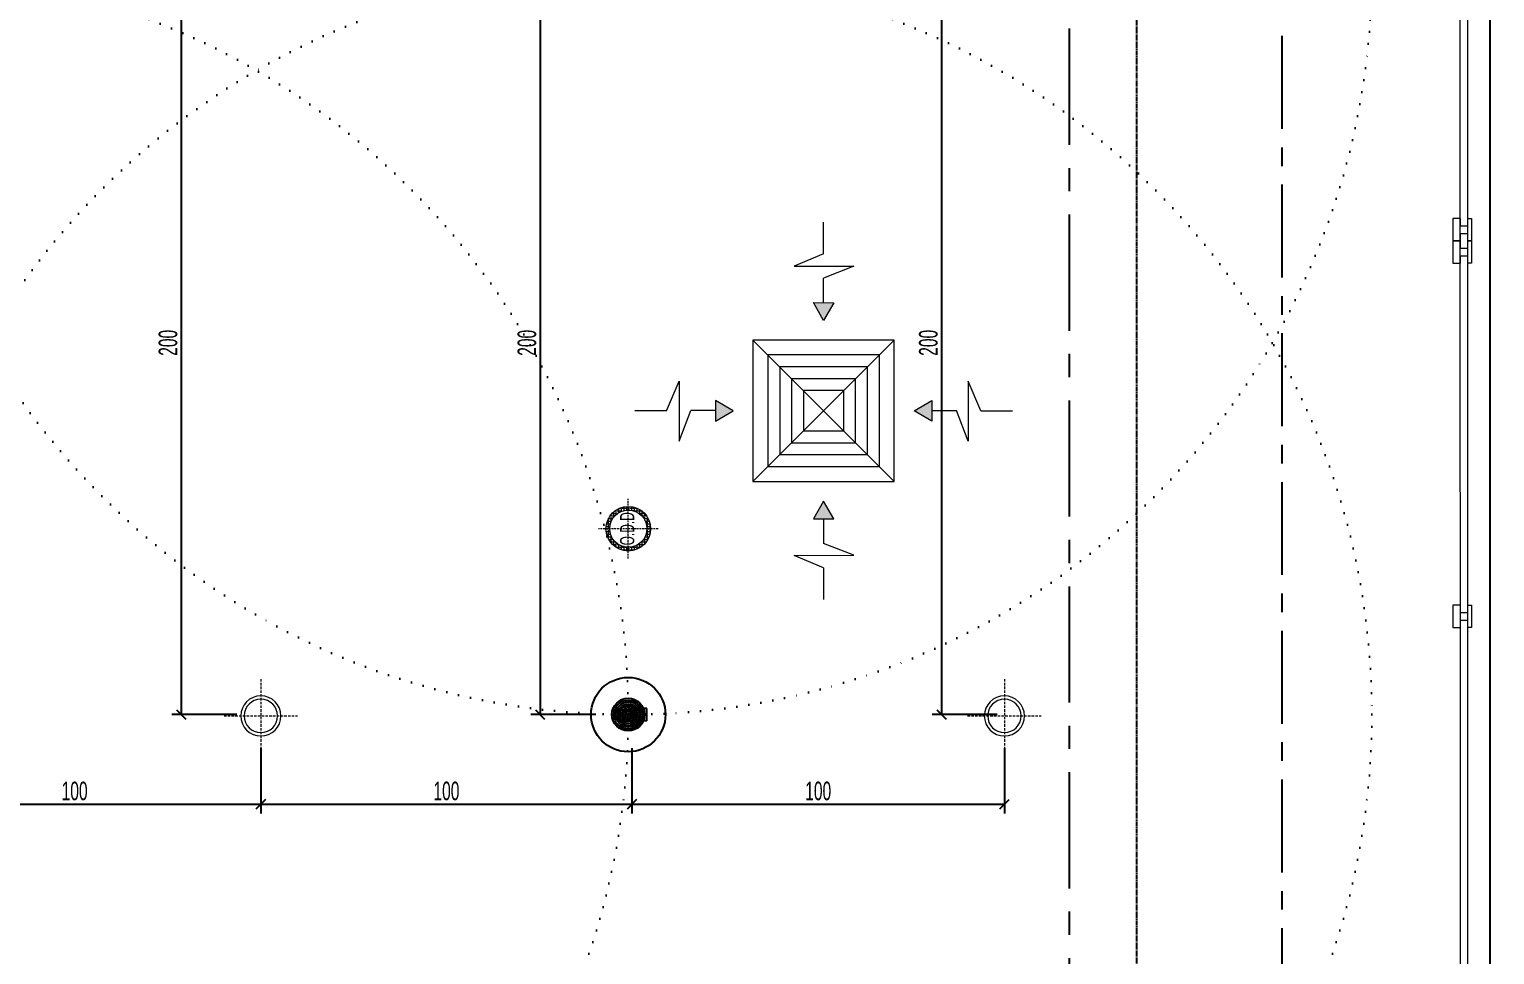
# Model space of a CAD drawing. Header units: millimetres. Extents: x 933584 to 974011, y 4545988 to 4553664.
# Drawn here: x 951100.9 to 951495.1, y 4551948.3 to 4552197.2 of the extents above; entities that cross this region are included whole.
import ezdxf

# ---------------------------------------------------------------- set-up
doc = ezdxf.new("R2010")
doc.units = ezdxf.units.MM
doc.header["$PDMODE"] = 35
for name, pattern in [('( Hidden )', [0.375, 0.25, -0.125]), ('568_AVN_KES_01$0$HIDDEN', [0.375, 0.25, -0.125]), ('CENTER', [2, 1.25, -0.25, 0.25, -0.25]), ('DOT2', [3.175, 0, -3.175])]:
    doc.linetypes.add(name, pattern=pattern)
doc.layers.get('0').update_dxf_attribs({"color": 255})
doc.layers.get('Defpoints').update_dxf_attribs({"color": 8})
for name, color, linetype in [('0-CSX-CXS_20', 14, 'CENTER'), ('0-DMS-50', 143, 'Continuous'), ('0-HSL-HTC_200', 1, 'Continuous'), ('0-LNS-SLN', 6, 'Continuous'), ('0-LNS-SPL', 13, '568_AVN_KES_01$0$HIDDEN'), ('_MSMEP_YT_SPRİNKLER-Details', 7, 'Continuous'), ('_MSMEP_YT_SPRİNKLER-Edge', 7, 'Continuous')]:
    doc.layers.add(name, color=color, linetype=linetype)
for name, color, linetype, lineweight in [('0-ONK-YANGIN DEDEKTÖRÜ', 4, 'Continuous', 5), ('12-ONK_AYDINLATMA', 1, 'Continuous', 5), ('3-OPN-WDR', 4, 'Continuous', 18), ('_MSMEP_HT_EMİŞ_EKİPMANLARI', 183, 'Continuous', 18), ('_MSMEP_YT_SPRİNKLER', 1, 'Continuous', 30)]:
    doc.layers.add(name, color=color, linetype=linetype, lineweight=lineweight)
doc.styles.add('dim_romans_50', font='swissl.ttf', dxfattribs={"width": 0.6, "height": 5})
doc.dimstyles.new('ONK_dim 1_50', dxfattribs={"dimscale": 5, "dimtxt": 4, "dimasz": 0.5, "dimexe": 0.5, "dimexo": 0.5, "dimgap": 0.2, "dimtad": 1, "dimdec": 1, "dimrnd": 0.5, "dimzin": 9, "dimtxsty": 'dim_romans_50', "dimblk": 'OBLIQUE', "dimcen": 1, "dimclre": 256, "dimclrt": 256, "dimazin": 2, "dimtfac": 1, "dimtdec": 1, "dimtix": 1, "dimtmove": 2, "dimatfit": 3, "dimldrblk": 'OBLIQUE', "dimfxl": 3, "dimfxlon": 1, "dimarcsym": 0})

# ---------------------------------------------------------------- blocks, each defined once
blk = doc.blocks.new('ZVBXZDVB')
at = {"layer": '0-CSX-CXS_20', "ltscale": 20}
blk.add_lwpolyline([(934637.85, 4552835.4), (934637.85, 4551518.59)], dxfattribs=at)
blk = doc.blocks.new('XVBZDVBZDVB')
at = {"layer": '3-OPN-WDR'}
for p, q in [((934681.85, 4553286.61), (934681.84, 4553740.25)), ((934683.85, 4553289.61), (934683.85, 4553740.25))]:
    blk.add_line(p, q, dxfattribs=at)
for points in [[(934679.85, 4553640.25), (934681.85, 4553640.25), (934681.85, 4553642.25), (934683.85, 4553642.25), (934683.85, 4553644.25), (934681.85, 4553644.25), (934681.85, 4553646.25), (934679.85, 4553646.25), (934679.85, 4553640.25)], [(934679.85, 4553634.25), (934681.85, 4553634.25), (934681.85, 4553636.25), (934683.85, 4553636.25), (934683.85, 4553638.25), (934681.85, 4553638.25), (934681.85, 4553640.25), (934679.85, 4553640.25), (934679.85, 4553634.25)], [(934679.85, 4553536.25), (934681.85, 4553536.25), (934681.85, 4553538.25), (934683.85, 4553538.25), (934683.85, 4553540.25), (934681.85, 4553540.25), (934681.85, 4553542.25), (934679.85, 4553542.25), (934679.85, 4553536.25)]]:
    blk.add_lwpolyline(points, dxfattribs=at)
for points in [[(934683.85, 4553640.25), (934683.85, 4553646.25), (934684.85, 4553646.25), (934684.85, 4553640.25)], [(934683.85, 4553634.25), (934683.85, 4553640.25), (934684.85, 4553640.25), (934684.85, 4553634.25)], [(934683.85, 4553536.25), (934683.85, 4553542.25), (934684.85, 4553542.25), (934684.85, 4553536.25)]]:
    blk.add_lwpolyline(points, close=True, dxfattribs=at)
blk = doc.blocks.new('*U1486')
at = {"layer": '_MSMEP_YT_SPRİNKLER-Details', "color": 1, "linetype": 'Continuous', "lineweight": -3}
for p, q in [((24500, 73133.6), (24491, 73133.6)), ((24491, 73133.6), (24497, 73133.6)), ((24500, 73133.6), (24491, 73133.6)), ((24491, 73133.6), (24497, 73133.6)), ((24497, 73133.6), (24497, 73133.6)), ((24497, 73133.6), (24503, 73133.6)), ((24497, 73133.6), (24497, 73133.6)), ((24497, 73133.6), (24503, 73133.6)), ((24509, 73133.6), (24500, 73133.6)), ((24509, 73133.6), (24500, 73133.6)), ((24503, 73133.6), (24503, 73133.6)), ((24503, 73133.6), (24509, 73133.6)), ((24503, 73133.6), (24503, 73133.6)), ((24503, 73133.6), (24509, 73133.6))]:
    blk.add_line(p, q, dxfattribs=at)
blk.add_circle((24500, 73133.6), 10, dxfattribs=at)
for major_axis in [(0, 100), (0, 43.9), (0, 38.9), (0, 33.9), (0, 28.9), (0, 23.9), (0, 18.9), (0, 13.9), (0, 8.95), (0, 3.95)]:
    blk.add_ellipse((24500, 73133.6), major_axis=major_axis, ratio=1, start_param=-1.570796, end_param=4.712389, dxfattribs=at)
blk = doc.blocks.new('*U1487')
at = {"layer": '_MSMEP_YT_SPRİNKLER-Details', "color": 7, "linetype": 'Continuous', "lineweight": -3}
blk.add_line((24500, 73133.6), (24500, 73133.6), dxfattribs=at)
blk = doc.blocks.new('*U1488')
at = {"layer": '_MSMEP_YT_SPRİNKLER-Edge', "color": 1, "linetype": 'Continuous', "lineweight": -3}
for p, q in [((24549.5, 73150.1), (24500, 73150.1)), ((24549.5, 73117.1), (24500, 73117.1)), ((24549.5, 73117.1), (24549.5, 73150.1))]:
    blk.add_line(p, q, dxfattribs=at)
blk = doc.blocks.new('YANGIN DEDEKTÖRÜ 1')
at = {"ltscale": 0.5}
h = blk.add_hatch(dxfattribs=at)
h.set_pattern_fill('ANGLE', color=256, scale=0.1)
h.set_pattern_definition([(0, (20756.2821, -51249.2567), (0, 0.6985), [0.508, -0.1905]), (90, (20756.2821, -51249.2567), (-0.6985, 4e-17), [0.508, -0.1905])])
edge = h.paths.add_edge_path(flags=17)
edge.add_arc((34913.45, -137395.48), 5, 0, 360)
edge = h.paths.add_edge_path()
edge.add_arc((34913.45, -137395.48), 6, 0, 360)
at = {"linetype": '( Hidden )', "ltscale": 2}
for points in [[(34913.45, -137403.48), (34913.45, -137387.48)], [(34905.45, -137395.48), (34921.45, -137395.48)]]:
    blk.add_lwpolyline(points, dxfattribs=at)
for radius in [6, 5]:
    blk.add_circle((34913.45, -137395.48), radius)
at = {"insert": (34908.97, -137393.26), "char_height": 3.832, "attachment_point": 1, "style": 'dim_romans_50'}
blk.add_mtext_dynamic_manual_height_columns('O.D.D.', width=12.8736, gutter_width=18.14, heights=[0], dxfattribs=at)
blk = doc.blocks.new('12 lik sıva üstü aydınlatma')
at = {"linetype": '( Hidden )', "ltscale": 3}
for points in [[(5935.81, -154395.28), (5935.81, -154417.28)], [(5924.81, -154406.28), (5946.81, -154406.28)]]:
    blk.add_lwpolyline(points, dxfattribs=at)
for radius in [6, 5]:
    blk.add_circle((5935.81, -154406.28), radius)
blk = doc.blocks.new('FVGDVG')
at = {"layer": '_MSMEP_HT_EMİŞ_EKİPMANLARI', "color": 7, "ltscale": 20}
for p, q in [((947765.3, 4552506.9), (947765.4, 4552591.8)), ((947765.3, 4552506.9), (947686.3, 4552473.2)), ((947686.3, 4552473.2), (947846.9, 4552473)), ((947846.9, 4552473), (947765.2, 4552441.3)), ((947765.1, 4552375.2), (947765.2, 4552441.3)), ((947342.8, 4552084.7), (947376.5, 4552163.7)), ((947376.5, 4552163.7), (947376.7, 4552003.1)), ((948154.5, 4552163.7), (948154.2, 4552003.1)), ((948188.2, 4552084.7), (948154.5, 4552163.7)), ((947342.8, 4552084.7), (947257.9, 4552084.6)), ((947376.7, 4552003.1), (947408.5, 4552084.8)), ((947474.5, 4552084.9), (947408.5, 4552084.8)), ((948056.5, 4552084.9), (948122.5, 4552084.8)), ((948154.2, 4552003.1), (948122.5, 4552084.8)), ((948188.2, 4552084.7), (948273.1, 4552084.6)), ((947765.1, 4551793.5), (947765.2, 4551727.5)), ((947846.9, 4551695.8), (947765.2, 4551727.5)), ((947686.3, 4551695.5), (947846.9, 4551695.8)), ((947765.3, 4551661.8), (947686.3, 4551695.5)), ((947765.3, 4551661.8), (947765.4, 4551576.9))]:
    blk.add_line(p, q, dxfattribs=at)
at = {"layer": '_MSMEP_HT_EMİŞ_EKİPMANLARI', "color": 253, "lineweight": 0, "ltscale": 10}
for p, q in [((947575.4, 4551894.6), (947955.4, 4552274.6)), ((947955.4, 4551894.6), (947575.4, 4552274.6))]:
    blk.add_line(p, q, dxfattribs=at)
at = {"layer": '_MSMEP_HT_EMİŞ_EKİPMANLARI', "color": 7, "ltscale": 20}
for points in [[(947737.9, 4552375.3), (947793.1, 4552375.2), (947765.4, 4552327.4)], [(947474.4, 4552112.1), (947474.5, 4552056.9), (947522.3, 4552084.6)], [(948056.5, 4552112.1), (948056.5, 4552056.9), (948008.7, 4552084.6)], [(947737.9, 4551793.5), (947793.1, 4551793.6), (947765.4, 4551841.3)]]:
    blk.add_lwpolyline(points, close=True, dxfattribs=at)
at = {"layer": '_MSMEP_HT_EMİŞ_EKİPMANLARI', "ltscale": 10}
for points in [[(947575.4, 4551894.6), (947955.4, 4551894.6), (947955.4, 4552274.6), (947575.4, 4552274.6)], [(947615.4, 4551934.6), (947915.4, 4551934.6), (947915.4, 4552234.6), (947615.4, 4552234.6)]]:
    blk.add_lwpolyline(points, close=True, dxfattribs=at)
at = {"layer": '_MSMEP_HT_EMİŞ_EKİPMANLARI', "color": 253, "lineweight": 0, "ltscale": 10}
for points in [[(947647.4, 4551966.6), (947883.4, 4551966.6), (947883.4, 4552202.6), (947647.4, 4552202.6)], [(947679.4, 4551998.6), (947851.4, 4551998.6), (947851.4, 4552170.6), (947679.4, 4552170.6)], [(947711.4, 4552030.6), (947819.4, 4552030.6), (947819.4, 4552138.6), (947711.4, 4552138.6)]]:
    blk.add_lwpolyline(points, close=True, dxfattribs=at)
at = {"layer": '_MSMEP_HT_EMİŞ_EKİPMANLARI', "color": 7, "ltscale": 20}
for points in [[(947793.1, 4552375.2), (947765.4, 4552327.4), (947737.9, 4552375.3), (947765.4, 4552327.4)], [(947765.4, 4552327.4), (947737.9, 4552375.3), (947793.1, 4552375.2), (947765.4, 4552327.4)], [(947474.5, 4552056.9), (947522.3, 4552084.6), (947474.4, 4552112.1), (947522.3, 4552084.6)], [(947522.3, 4552084.6), (947474.4, 4552112.1), (947474.5, 4552056.9), (947522.3, 4552084.6)], [(948056.5, 4552056.9), (948008.7, 4552084.6), (948056.5, 4552112.1), (948008.7, 4552084.6)], [(948008.7, 4552084.6), (948056.5, 4552112.1), (948056.5, 4552056.9), (948008.7, 4552084.6)], [(947793.1, 4551793.6), (947765.4, 4551841.3), (947737.9, 4551793.5), (947765.4, 4551841.3)], [(947765.4, 4551841.3), (947737.9, 4551793.5), (947793.1, 4551793.6), (947765.4, 4551841.3)]]:
    blk.add_solid(points, dxfattribs=at)
blk = doc.blocks.new('_Oblique')
at = {"color": 0, "linetype": 'ByBlock', "lineweight": -2}
blk.add_line((-0.5, -0.5), (0.5, 0.5), dxfattribs=at)
blk = doc.blocks.new('*D1720')
at = {"layer": '0-DMS-50', "lineweight": -2}
for p, q in [((951063.04, 4552003.78), (951063.04, 4551986.28)), ((951163.21, 4552003.78), (951163.21, 4551986.28))]:
    blk.add_line(p, q, dxfattribs=at)
at = {"layer": '0-DMS-50', "color": 0, "lineweight": -2}
blk.add_line((951063.04, 4551988.78), (951163.21, 4551988.78), dxfattribs=at)
at = {"layer": 'Defpoints', "color": 0}
for p in [(951063.04, 4552014.26), (951163.21, 4552014.02), (951163.21, 4551988.78)]:
    blk.add_point(p, dxfattribs=at)
at = {"layer": '0-DMS-50', "color": 0, "linetype": 'ByBlock', "lineweight": -2, "xscale": 2.5, "yscale": 2.5, "zscale": 2.5, "rotation": 180}
blk.add_blockref('_Oblique', (951063.04, 4551988.78), dxfattribs=at)
at = {"layer": '0-DMS-50', "color": 0, "linetype": 'ByBlock', "lineweight": -2, "xscale": 2.5, "yscale": 2.5, "zscale": 2.5}
blk.add_blockref('_Oblique', (951163.21, 4551988.78), dxfattribs=at)
at = {"layer": '0-DMS-50', "insert": (951113.12, 4551992.28), "char_height": 5, "attachment_point": 5, "style": 'dim_romans_50'}
blk.add_mtext('100', dxfattribs=at)
blk = doc.blocks.new('*D1721')
at = {"layer": '0-DMS-50', "lineweight": -2}
for p, q in [((951163.21, 4552003.78), (951163.21, 4551986.28)), ((951263.04, 4552003.78), (951263.04, 4551986.28))]:
    blk.add_line(p, q, dxfattribs=at)
at = {"layer": '0-DMS-50', "color": 0, "lineweight": -2}
blk.add_line((951163.21, 4551988.78), (951263.04, 4551988.78), dxfattribs=at)
at = {"layer": 'Defpoints', "color": 0}
for p in [(951163.21, 4552014.02), (951263.04, 4552014.38), (951263.04, 4551988.78)]:
    blk.add_point(p, dxfattribs=at)
at = {"layer": '0-DMS-50', "color": 0, "linetype": 'ByBlock', "lineweight": -2, "xscale": 2.5, "yscale": 2.5, "zscale": 2.5, "rotation": 180}
blk.add_blockref('_Oblique', (951163.21, 4551988.78), dxfattribs=at)
at = {"layer": '0-DMS-50', "color": 0, "linetype": 'ByBlock', "lineweight": -2, "xscale": 2.5, "yscale": 2.5, "zscale": 2.5}
blk.add_blockref('_Oblique', (951263.04, 4551988.78), dxfattribs=at)
at = {"layer": '0-DMS-50', "insert": (951213.13, 4551992.28), "char_height": 5, "attachment_point": 5, "style": 'dim_romans_50'}
blk.add_mtext('100', dxfattribs=at)
blk = doc.blocks.new('*D1722')
at = {"layer": '0-DMS-50', "lineweight": -2}
for p, q in [((951263.04, 4552003.78), (951263.04, 4551986.28)), ((951363.21, 4552003.78), (951363.21, 4551986.28))]:
    blk.add_line(p, q, dxfattribs=at)
at = {"layer": '0-DMS-50', "color": 0, "lineweight": -2}
blk.add_line((951263.04, 4551988.78), (951363.21, 4551988.78), dxfattribs=at)
at = {"layer": 'Defpoints', "color": 0}
for p in [(951263.04, 4552014.38), (951363.21, 4552014.38), (951363.21, 4551988.78)]:
    blk.add_point(p, dxfattribs=at)
at = {"layer": '0-DMS-50', "color": 0, "linetype": 'ByBlock', "lineweight": -2, "xscale": 2.5, "yscale": 2.5, "zscale": 2.5, "rotation": 180}
blk.add_blockref('_Oblique', (951263.04, 4551988.78), dxfattribs=at)
at = {"layer": '0-DMS-50', "color": 0, "linetype": 'ByBlock', "lineweight": -2, "xscale": 2.5, "yscale": 2.5, "zscale": 2.5}
blk.add_blockref('_Oblique', (951363.21, 4551988.78), dxfattribs=at)
at = {"layer": '0-DMS-50', "insert": (951313.13, 4551992.28), "char_height": 5, "attachment_point": 5, "style": 'dim_romans_50'}
blk.add_mtext('100', dxfattribs=at)
blk = doc.blocks.new('*D1730')
at = {"layer": '0-DMS-50', "lineweight": -2}
for p, q in [((951156.76, 4552212.85), (951139.26, 4552212.85)), ((951156.76, 4552012.85), (951139.26, 4552012.85))]:
    blk.add_line(p, q, dxfattribs=at)
at = {"layer": '0-DMS-50', "color": 0, "lineweight": -2}
blk.add_line((951141.76, 4552212.85), (951141.76, 4552012.85), dxfattribs=at)
at = {"layer": 'Defpoints', "color": 0}
for p in [(951164.03, 4552212.85), (951141.76, 4552012.85), (951164.03, 4552012.85)]:
    blk.add_point(p, dxfattribs=at)
at = {"layer": '0-DMS-50', "color": 0, "linetype": 'ByBlock', "lineweight": -2, "xscale": 2.5, "yscale": 2.5, "zscale": 2.5}
for p, rotation in [((951141.76, 4552212.85), 90), ((951141.76, 4552012.85), 270)]:
    blk.add_blockref('_Oblique', p, dxfattribs=dict(at, rotation=rotation))
at = {"layer": '0-DMS-50', "insert": (951138.26, 4552112.85), "char_height": 5, "attachment_point": 5, "rotation": 90, "style": 'dim_romans_50'}
blk.add_mtext('200', dxfattribs=at)
blk = doc.blocks.new('*D1732')
at = {"layer": '0-DMS-50', "lineweight": -2}
for p, q in [((951253.3, 4552212.85), (951235.8, 4552212.85)), ((951253.3, 4552012.85), (951235.8, 4552012.85))]:
    blk.add_line(p, q, dxfattribs=at)
at = {"layer": '0-DMS-50', "color": 0, "lineweight": -2}
blk.add_line((951238.3, 4552212.85), (951238.3, 4552012.85), dxfattribs=at)
at = {"layer": 'Defpoints', "color": 0}
for p in [(951260.57, 4552212.85), (951238.3, 4552012.85), (951260.57, 4552012.85)]:
    blk.add_point(p, dxfattribs=at)
at = {"layer": '0-DMS-50', "color": 0, "linetype": 'ByBlock', "lineweight": -2, "xscale": 2.5, "yscale": 2.5, "zscale": 2.5}
for p, rotation in [((951238.3, 4552212.85), 90), ((951238.3, 4552012.85), 270)]:
    blk.add_blockref('_Oblique', p, dxfattribs=dict(at, rotation=rotation))
at = {"layer": '0-DMS-50', "insert": (951234.8, 4552112.85), "char_height": 5, "attachment_point": 5, "rotation": 90, "style": 'dim_romans_50'}
blk.add_mtext('200', dxfattribs=at)
blk = doc.blocks.new('*D1734')
at = {"layer": '0-DMS-50', "lineweight": -2}
for p, q in [((951361.27, 4552212.85), (951343.77, 4552212.85)), ((951361.27, 4552012.85), (951343.77, 4552012.85))]:
    blk.add_line(p, q, dxfattribs=at)
at = {"layer": '0-DMS-50', "color": 0, "lineweight": -2}
blk.add_line((951346.27, 4552212.85), (951346.27, 4552012.85), dxfattribs=at)
at = {"layer": 'Defpoints', "color": 0}
for p in [(951368.54, 4552212.85), (951346.27, 4552012.85), (951368.54, 4552012.85)]:
    blk.add_point(p, dxfattribs=at)
at = {"layer": '0-DMS-50', "color": 0, "linetype": 'ByBlock', "lineweight": -2, "xscale": 2.5, "yscale": 2.5, "zscale": 2.5}
for p, rotation in [((951346.27, 4552212.85), 90), ((951346.27, 4552012.85), 270)]:
    blk.add_blockref('_Oblique', p, dxfattribs=dict(at, rotation=rotation))
at = {"layer": '0-DMS-50', "insert": (951342.77, 4552112.85), "char_height": 5, "attachment_point": 5, "rotation": 90, "style": 'dim_romans_50'}
blk.add_mtext('200', dxfattribs=at)
blk = doc.blocks.new('CXVBXCBXCB')
at = {"linetype": 'CENTER', "ltscale": 25}
blk.add_lwpolyline([(936604.05, 4552635.39), (936604.05, 4551251.6)], dxfattribs=at)

msp = doc.modelspace()

# ---------------------------------------------------------------- linework, layer by layer
at = {"layer": '0-HSL-HTC_200', "color": 8}
msp.add_lwpolyline([(951973.84, 4552835.4), (951973.84, 4551375.4), (950614.32, 4551375.4), (951246.51, 4551776.16), (951493.85, 4551684.96), (951493.85, 4552835.4), (951973.84, 4552835.4)], close=True, dxfattribs=at)
at = {"layer": '0-LNS-SPL'}
msp.add_lwpolyline([(951398.85, 4551792.61), (951398.85, 4552482.75)], dxfattribs=at)
at = {"layer": '_MSMEP_YT_SPRİNKLER', "linetype": 'DOT2'}
for centre in [(951262.04, 4552212.85), (951062.04, 4552012.85), (951262.04, 4552012.85)]:
    msp.add_circle(centre, 200, dxfattribs=at)

# ---------------------------------------------------------------- block references
for name, p in [('XVBZDVBZDVB', (16804, -1500)), ('CXVBXCBXCB', (14776.62, 161.96))]:
    msp.add_blockref(name, p)
at = {"layer": '0-LNS-SLN'}
msp.add_blockref('ZVBXZDVB', (16800, 0), dxfattribs=at)
at = {"layer": '0-LNS-SPL', "xscale": 0.1, "yscale": 0.1, "zscale": 0.1}
msp.add_blockref('FVGDVG', (856538.04, 4096886.12), dxfattribs=at)
at = {"layer": '0-ONK-YANGIN DEDEKTÖRÜ', "rotation": 90}
msp.add_blockref('YANGIN DEDEKTÖRÜ 1', (813866.56, 4517149.4), dxfattribs=at)
at = {"layer": '12-ONK_AYDINLATMA', "linetype": 'Continuous', "ltscale": 0.07, "xscale": -0.9, "yscale": 0.9, "zscale": 0.9, "rotation": 89.9999999999999}
for p in [(812197.56, 4557354.73), (812397.56, 4557354.73)]:
    msp.add_blockref('12 lik sıva üstü aydınlatma', p, dxfattribs=at)
at = {"layer": '_MSMEP_YT_SPRİNKLER', "xscale": 0.1, "yscale": 0.1, "zscale": 0.1}
for name in ['*U1486', '*U1488', '*U1487']:
    msp.add_blockref(name, (948812.04, 4544699.49), dxfattribs=at)

# ---------------------------------------------------------------- dimensions: what is measured, and where the dimension line sits
at = {"layer": '0-DMS-50'}
for base, p1, p2, angle, picture, middle in [((951141.76, 4552012.85), (951164.03, 4552212.85), (951164.03, 4552012.85), 90, '*D1730', (951138.26, 4552112.85)), ((951238.3, 4552012.85), (951260.57, 4552212.85), (951260.57, 4552012.85), 90, '*D1732', (951234.8, 4552112.85)), ((951346.27, 4552012.85), (951368.54, 4552212.85), (951368.54, 4552012.85), 90, '*D1734', (951342.77, 4552112.85)), ((951163.21, 4551988.78), (951063.04, 4552014.26), (951163.21, 4552014.02), 180, '*D1720', (951113.12, 4551992.28)), ((951263.04, 4551988.78), (951163.21, 4552014.02), (951263.04, 4552014.38), 180, '*D1721', (951213.13, 4551992.28)), ((951363.21, 4551988.78), (951263.04, 4552014.38), (951363.21, 4552014.38), 180, '*D1722', (951313.13, 4551992.28))]:
    dim = msp.add_linear_dim(base=base, p1=p1, p2=p2, angle=angle, dimstyle='ONK_dim 1_50', dxfattribs=at)
    dim.commit()
    dim.dimension.update_dxf_attribs({"geometry": picture, "text_midpoint": middle})

doc.saveas('drawing.dxf')
